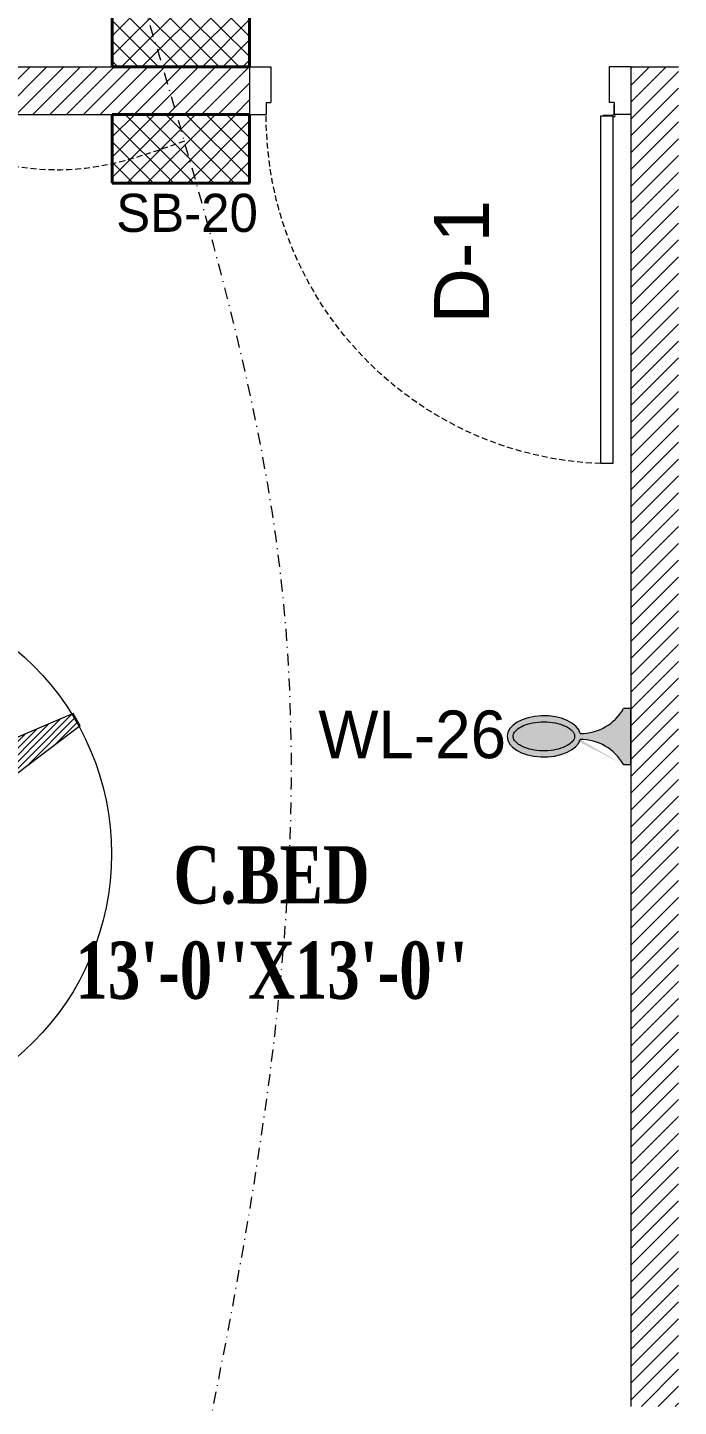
# Model space of a CAD drawing. Header units: inches. Extents: x 109699 to 44449955, y -10987 to 15824140.
# Drawn here: x 197865.4 to 197933.7, y -4168.5 to -4023.9 of the extents above; entities that cross this region are included whole.
import ezdxf

# ---------------------------------------------------------------- set-up
doc = ezdxf.new("R2010")
doc.units = ezdxf.units.IN
doc.header["$LTSCALE"] = 5
doc.header["$MEASUREMENT"] = 0
for name, pattern in [('DASHDOT', [1, 0.5, -0.25, 0, -0.25]), ('DASHED2', [0.375, 0.25, -0.125]), ('HIDDEN', [0.375, 0.25, -0.125])]:
    doc.linetypes.add(name, pattern=pattern)
doc.layers.get('0').update_dxf_attribs({"color": 123})
for name, color, linetype, lineweight in [('@NORMAL', 7, 'Continuous', 5), ('door', 8, 'Continuous', 9), ('E-CF-Ceiling-Fan', 30, 'Continuous', 13), ('E-Con-Point', 5, 'DASHED2', 13), ('E-SB-Switch-Board', 106, 'Continuous', 18), ('E-WL-Wall-Light', 232, 'Continuous', 15), ('SB', 1, 'DASHDOT', 20), ('WALL-1', 8, 'Continuous', 9)]:
    doc.layers.add(name, color=color, linetype=linetype, lineweight=lineweight)
doc.layers.add('FURNITUR', color=7, linetype='Continuous', lineweight=5, true_color=0xe8e8e8)
doc.layers.add('T', color=8, linetype='Continuous')
doc.styles.get("Standard").update_dxf_attribs({"font": 'times.ttf'})
doc.styles.add('style2', font='ARIALN.TTF', dxfattribs={"width": 0.75, "height": 3})
doc.styles.add('TEXT-3', font='arial.ttf')

# ---------------------------------------------------------------- blocks, each defined once
blk = doc.blocks.new('Door-40')
at = {"layer": 'door', "ltscale": 0.5}
for p, q in [((0, 40), (5, 40)), ((0, 40), (0, 37.75)), ((5, 40), (5, 38.24999999999636)), ((0, 37.75), (3.75, 37.75000000000364)), ((3.75, 38.24999999999636), (3.75, 37.75000000000364)), ((3.75, 38.24999999999636), (5, 38.24999999999636)), ((5.135000000002037, 2.913192669428099), (5.145000000004075, 2.913192669428099)), ((5.135000000002037, 1.885000000002037), (5.135000000002037, 2.913192669428099)), ((0, 0), (0, 2.25)), ((0, 2.25), (3.75, 2.249999999996362)), ((3.75, 1.750000000003638), (3.75, 2.249999999996362)), ((3.75, 1.750000000003638), (5, 1.750000000003638)), ((4.010000000002037, 1.760000000002037), (4.010000000002037, 1.75)), ((5.010000000002037, 1.760000000002037), (4.010000000002037, 1.760000000002037)), ((5, 1.750000000003638), (5.010400642058812, 1.750000000007276)), ((5, 0), (5, 1.750000000003638)), ((5.145000000004075, 1.895000000000437), (5.145000000004075, 1.884599357945262)), ((0, 0), (5, 0)), ((0, 0), (5, 0))]:
    blk.add_line(p, q, dxfattribs=at)
blk.add_lwpolyline([(41.625, 3.145000000000437), (5.145000000004075, 3.145000000000437), (5.145000000004075, 1.895000000000437), (41.625, 1.895000000000437)], close=True, dxfattribs=at)
blk.add_circle((5.135000000002037, 1.760000000002037), 0.1249999999999983, dxfattribs=at)
at = {"layer": 'door', "linetype": 'HIDDEN', "ltscale": 0.5}
blk.add_arc((5.156161382139544, 1.755015969829401), 36.49531813451388, 2.182731632980644, 90.24516611661387, dxfattribs=at)
blk = doc.blocks.new('A$C4DCB0E22')
h = blk.add_hatch()
h.set_pattern_fill('ANSI37', color=256, scale=15, angle=90.05046403147966, style=0)
h.set_pattern_definition([(135.0504640314797, (0, 0), (-1.324656962164393, -1.326992438783809), []), (225.0504640314796, (0, 0), (1.326992438783809, -1.324656962164393), [])])
h.paths.add_polyline_path([(0.0158499618895469, -4.176303718850249e-06), (-3.779117417224143e-06, 17.9999888419976), (8.999992730033242, 18.00791571250107), (9.015846471040199, 0.007922694199763214)])
at = {"lineweight": 40}
for p, q in [((-3.779117417224143e-06, 17.9999888419976), (8.999992730033242, 18.00791571250107)), ((0.0158499618895469, -4.176303718850249e-06), (-3.779117417224143e-06, 17.9999888419976)), ((9.015846471040199, 0.007922694199763214), (8.999992730033242, 18.00791571250107)), ((0.0158499618895469, -4.176303718850249e-06), (9.015846471040199, 0.007922694199763214))]:
    blk.add_line(p, q, dxfattribs=at)
blk = doc.blocks.new('1')
at = {"layer": 'E-CF-Ceiling-Fan', "linetype": 'ByBlock', "ltscale": 0.5}
h = blk.add_hatch(dxfattribs=at)
h.set_pattern_fill('ANSI31', color=256, scale=10)
h.set_pattern_definition([(45, (0, 0), (-0.8838834764831843, 0.8838834764831844), [])])
edge = h.paths.add_edge_path()
edge.add_line((209066.544903523, -13067.11685315647), (209064.6438415694, -13070.41407147769))
edge.add_line((209064.6438415694, -13070.41407147769), (209110.249472843, -13104.88204089217))
edge.add_ellipse((209112.0161950886, -13101.65334947437), major_axis=(2.602475337466696, 2.602475337466696), ratio=0.9999999999999906, start_angle=196.3127629962977, end_angle=268.2872464290007)
edge.add_line((209114.5397230216, -13104.33244681023), (209115.4849750511, -13102.69748638713))
edge.add_ellipse((209130.2442591997, -13106.24386666673), major_axis=(10.7334356491749, 10.7334356491749), ratio=0.9999999999981393, start_angle=88.44228272541869, end_angle=121.48902709430789, ccw=False)
edge.add_line((209119.806567247, -13095.22262044099), (209120.8528262952, -13093.41295266685))
edge.add_ellipse((209117.2719126632, -13092.56276837834), major_axis=(2.602475337466932, 2.602475337466932), ratio=0.9999999999995292, start_angle=301.6440633906456, end_angle=373.6185468234727)
edge.add_line((209119.1884486464, -13089.4206917419), (209066.544903523, -13067.11685315647))
edge = h.paths.add_edge_path()
edge.add_ellipse((209131.089283705, -13116.74145270932), major_axis=(2.633110768784475, 2.633110768784475), ratio=0.9999999999997597, start_angle=316.8297377331859, end_angle=387.8389618723904)
edge.add_line((209132.1880164829, -13113.18345735742), (209130.5488454061, -13113.22495130345))
edge.add_ellipse((209126.3035237661, -13098.2962790596), major_axis=(-10.97469841933177, 10.97469841933177), ratio=0.9999999999999191, start_angle=145.1951729281282, end_angle=150.8743574177565, ccw=False)
edge.add_ellipse((209126.3035237661, -13098.2962790596), major_axis=(-10.97469841933177, 10.97469841933177), ratio=0.9999999999999191, start_angle=122.4336804261327, end_angle=145.1951729281282, ccw=False)
edge.add_ellipse((209126.3035237661, -13098.2962790596), major_axis=(-10.97469841933177, 10.97469841933177), ratio=0.9999999999999191, start_angle=118.5749297277244, end_angle=122.4336804261327, ccw=False)
edge.add_line((209121.9149097344, -13113.18345735741), (209119.5749032555, -13113.18345735741))
edge.add_ellipse((209120.6314155011, -13116.70924926331), major_axis=(2.602635845509655, 2.602635845509654), ratio=0.9999999999987026, start_angle=61.6809744807266, end_angle=133.6503259141647)
edge.add_line((209116.9517537436, -13116.62255417043), (209123.9933819142, -13173.42733947012))
edge.add_line((209123.9933819142, -13173.42733947012), (209127.784032512, -13173.43690240765))
edge.add_line((209127.784032512, -13173.43690240765), (209134.8111659948, -13116.62255417052))
h.paths.add_polyline_path([(209119.8508739552, -13103.74154532349, 1), (209131.9120457831, -13103.74154532349, 1)])
edge = h.paths.add_edge_path()
edge.add_line((209187.3717421067, -13070.20410122277), (209185.4890127634, -13066.97304093389))
edge.add_line((209185.4890127634, -13066.97304093389), (209132.574471092, -13089.4206917419))
edge.add_ellipse((209134.4910070752, -13092.56276837834), major_axis=(-2.602475337469112, 2.602475337469112), ratio=0.9999999999994945, start_angle=-13.61854682341294, end_angle=58.35593660933898)
edge.add_line((209130.9100934432, -13093.41295266685), (209131.9563524914, -13095.22262044099))
edge.add_ellipse((209121.5186605386, -13106.24386666673), major_axis=(10.73343564915542, 10.73343564915542), ratio=0.999999999999095, start_angle=328.5109729056215, end_angle=361.55771727458557, ccw=False)
edge.add_line((209136.2779446873, -13102.69748638713), (209137.2231967167, -13104.33244681019))
edge.add_ellipse((209139.7467246498, -13101.65334947437), major_axis=(-2.602475337469201, 2.602475337469201), ratio=0.9999999999990601, start_angle=91.71275357099776, end_angle=163.2982999863874)
edge.add_line((209141.4914892536, -13104.89395933078), (209187.3717421067, -13070.20410122277))
at = {"layer": 'E-CF-Ceiling-Fan', "ltscale": 10}
for p, q in [((209064.6438415694, -13070.41407147769), (209066.544903523, -13067.11685315647)), ((209066.544903523, -13067.11685315647), (209119.1884486464, -13089.42069174189)), ((209185.4947354289, -13066.97061323832), (209132.574471092, -13089.42069174189)), ((209187.3717421067, -13070.20410122277), (209185.4890127634, -13066.97304093388)), ((209064.6438415694, -13070.41407147769), (209110.249472843, -13104.88204089212)), ((209187.3717421067, -13070.20410122277), (209141.4914892536, -13104.8939593308)), ((209119.8065672471, -13095.2226204409), (209120.8528262952, -13093.41295266684)), ((209131.9563524913, -13095.2226204409), (209130.9100934432, -13093.41295266684)), ((209120.0894197592, -13102.06218894969), (209118.0923406337, -13100.70875594979)), ((209121.1873655701, -13099.95559165538), (209119.1343670181, -13098.56426171081)), ((209130.5755541683, -13099.95559165538), (209132.6285527202, -13098.56426171081)), ((209131.6734999792, -13102.06218894969), (209133.6705791047, -13100.70875594979)), ((209114.5397230216, -13104.33244681025), (209115.484975051, -13102.69748638717)), ((209137.2231967167, -13104.33244681025), (209136.2779446873, -13102.69748638717)), ((209124.6292368371, -13109.64068966342), (209124.6292368371, -13112.08558296959)), ((209126.9897148455, -13109.6694233058), (209126.9897148455, -13112.08558296959)), ((209119.5749032554, -13113.18345735741), (209121.9149097344, -13113.18345735741)), ((209130.5488454059, -13113.22495130345), (209132.1880164829, -13113.18345735741)), ((209123.9933819142, -13173.42733947012), (209116.9517537436, -13116.62255417042)), ((209127.784032512, -13173.43690240765), (209134.8111659948, -13116.62255417039)), ((209127.784032512, -13173.43690240765), (209123.9933819142, -13173.42733947012))]:
    blk.add_line(p, q, dxfattribs=at)
for radius in [69.69809221428028, 6.030585913961706]:
    blk.add_circle((209125.8814598692, -13103.74154532349), radius, dxfattribs=at)
for centre, major_axis, ratio, start_param, end_param in [((209117.2719126632, -13092.56276837834), (2.602475337466931, 2.602475337466931), 0.9999999999995293, 5.264682075261256, 6.520873788586199), ((209134.4910070752, -13092.56276837834), (-2.602475337469112, 2.602475337469112), 0.9999999999994945, -0.2376884814055706, 1.018503231918061), ((209130.2442591997, -13106.24386666673), (10.7334356491749, 10.7334356491749), 0.9999999999981393, 1.543609031538261, 2.120383527840273), ((209122.7572162564, -13097.18760929776), (-2.740456939066795, 2.740456939066795), 0.9999999999999716, 0.4622372466417044, 1.148537865656782), ((209121.5186605386, -13106.24386666673), (10.73343564915542, 10.73343564915542), 0.999999999999095, 5.733598106132978, 6.310372602436297), ((209129.0057034835, -13097.18760929378), (-2.740456939069299, 2.740456939069299), 0.9999999999990347, 3.56385111362636, 4.25015173105463), ((209118.1560665238, -13104.58382336606), (2.740456939070688, 2.740456939070688), 0.9999999999982624, 0.801841786050358, 1.428905426830904), ((209133.6068532084, -13104.58382336598), (-2.740456939075534, 2.740456939075535), 0.999999999998016, -1.428905429243861, -0.8018417876198008), ((209112.0161950886, -13101.65334947437), (2.602475337466696, 2.602475337466696), 0.9999999999999905, 3.426304077972683, 4.682495791295461), ((209139.7467246498, -13101.65334947437), (-2.602475337469201, 2.602475337469201), 0.9999999999990602, 1.600689515884098, 2.85688122920773), ((209120.6314155011, -13116.70924926331), (2.602635845509655, 2.602635845509654), 0.9999999999987026, 1.076536090527279, 2.332638233565674), ((209126.3035237661, -13098.2962790596), (-10.97469841933177, 10.97469841933177), 0.999999999999919, 2.069522934069694, 2.63325429377058), ((209121.4571744064, -13109.85887499457), (-2.740456939059593, 2.740456939059593), 0.9999999999952948, 2.745104486731238, 3.314940694839574), ((209130.1617772753, -13109.85887499338), (2.740456939059473, 2.740456939059473), 0.9999999999984862, 2.968244612714574, 3.636223092052213), ((209131.089283705, -13116.74145270932), (2.633110768784475, 2.633110768784475), 0.9999999999997595, 5.52972209167421, 6.769066852189965)]:
    blk.add_ellipse(centre, major_axis=major_axis, ratio=ratio, start_param=start_param, end_param=end_param, dxfattribs=at)
blk = doc.blocks.new('E-W-LIGHT')
at = {"linetype": 'ByBlock', "ltscale": 0.5}
h = blk.add_hatch(color=256, dxfattribs=at)
h.dxf.hatch_style = 1
h.set_gradient(color1=(255, 255, 255), color2=(255, 255, 0), name='CYLINDER')
edge = h.paths.add_edge_path()
edge.add_spline(control_points=[(-96.71110423948552, 1.235367220396483), (-96.8976251288622, 1.235367220396483), (-97.08530367817384, 1.204590695443009), (-97.49532330615068, 1.060408411101338), (-97.71769888777162, 0.9452617532663472), (-98.18859363857634, 0.6007580769133996), (-98.4360601757027, 0.3712016227401077), (-98.9274233233457, -0.2076466389563343), (-99.17095937526851, -0.5565722783421756), (-99.79256403547286, -1.649000525487912), (-100.1403411294208, -2.496475964584042), (-100.6655547252501, -4.389078901701514), (-100.8435119435345, -5.433326140728264), (-100.996858843053, -7.577941591604359), (-100.9723680002039, -8.677864733885961), (-100.7253955626443, -10.7881619923927), (-100.5027117058065, -11.79805679996582), (-99.90205506231798, -13.59089832466863), (-99.52349327352754, -14.37265162368595), (-98.79708591162027, -15.46144462183512), (-98.46289770719719, -15.83531695936959), (-97.82402795464219, -16.37320808014224), (-97.52292902289115, -16.53708124557815), (-97.0332651008719, -16.69867335386745), (-96.83300356165012, -16.72444707740215), (-96.42760539585558, -16.70413243760904), (-96.21918910161975, -16.65733367471884), (-95.75858057275782, -16.45705756399432), (-95.50712660475898, -16.30138572900886), (-94.98330090317799, -15.85001415615693), (-94.71221849052682, -15.55449414506236), (-94.18744122004225, -14.82684639582039), (-93.93399672563008, -14.39521060388152), (-93.32240182252819, -13.09860869282319), (-93.0057716383552, -12.13470487732181), (-92.57508722519842, -10.03980369670334), (-92.46055768618565, -8.90959698224412), (-92.45565766659526, -6.646794607945969), (-92.56528275998282, -5.514732191470296), (-92.98715107886524, -3.412587944823316), (-93.29985699109132, -2.443281268231641), (-93.99092435031811, -0.9549615958549695), (-94.34810290115182, -0.3877643056552464), (-95.07582621573985, 0.4836147841888085), (-95.44374809115733, 0.7854262440646148), (-96.01798165069457, 1.105607693885873), (-96.24029005175481, 1.180327462172805), (-96.53763867025813, 1.228459302029147), (-96.62438560181026, 1.235367220396483), (-96.71110423948552, 1.235367220396483)], knot_values=[0, 0, 0, 0, 0.194197829587449, 0.194197829587449, 0.388395659174898, 0.388395659174898, 0.582593488762347, 0.582593488762347, 0.776791318349796, 0.776791318349796, 1.110216687407361, 1.110216687407361, 1.443642056464925, 1.443642056464925, 1.77706742552249, 1.77706742552249, 2.110492794580054, 2.110492794580054, 2.443918163637619, 2.443918163637619, 2.701496175378678, 2.701496175378678, 2.959074187119738, 2.959074187119738, 3.169612053741, 3.169612053741, 3.380149920362263, 3.380149920362263, 3.590687786983526, 3.590687786983526, 3.801225653604789, 3.801225653604789, 4.011763520226051, 4.011763520226051, 4.360140390670959, 4.360140390670959, 4.708517261115867, 4.708517261115867, 5.056894131560775, 5.056894131560775, 5.405271002005684, 5.405271002005684, 5.69307956715584, 5.69307956715584, 5.980888132305996, 5.980888132305996, 6.192897451070847, 6.192897451070847, 6.283185307179586, 6.283185307179586, 6.283185307179586, 6.283185307179586], degree=3, periodic=0)
at = {"layer": 'E-WL-Wall-Light', "linetype": 'ByBlock', "ltscale": 0.5}
h = blk.add_hatch(color=256, dxfattribs=at)
h.dxf.hatch_style = 1
edge = h.paths.add_edge_path()
edge.add_ellipse((-96.71110423948552, -7.740473765769313), major_axis=(0, 10.71660606041263), ratio=0.559300439547623, start_angle=187.7376784571124, end_angle=531.0374031504149)
edge.add_arc((-112.001170541625, -18.46997501720373), 14.35701343791298, -60.53601194170483, 0.5736542653427819, ccw=False)
edge.add_line((-104.9392941575301, -30.97012448799713), (-104.939294157532, -33.06572841662167))
edge.add_line((-104.939294157532, -33.06572841662167), (-88.60969415754215, -33.06572841666017))
edge.add_line((-88.60969415754215, -33.06572841666017), (-88.60969415754002, -30.97012448799946))
edge.add_arc((-81.54781777344922, -18.46997501720374), 14.35701343791298, 179.559619270027, 240.5360119417236, ccw=False)
edge = h.paths.add_edge_path(flags=16)
edge.add_spline(control_points=[(-96.71110423948552, 1.235367220396483), (-96.8976251288622, 1.235367220396483), (-97.08530367817384, 1.204590695443009), (-97.49532330615068, 1.060408411101338), (-97.71769888777162, 0.9452617532663472), (-98.18859363857634, 0.6007580769133996), (-98.4360601757027, 0.3712016227401077), (-98.9274233233457, -0.2076466389563343), (-99.17095937526851, -0.5565722783421756), (-99.79256403547286, -1.649000525487912), (-100.1403411294208, -2.496475964584042), (-100.6655547252501, -4.389078901701514), (-100.8435119435345, -5.433326140728264), (-100.996858843053, -7.577941591604359), (-100.9723680002039, -8.677864733885961), (-100.7253955626443, -10.7881619923927), (-100.5027117058065, -11.79805679996582), (-99.90205506231798, -13.59089832466863), (-99.52349327352754, -14.37265162368595), (-98.79708591162027, -15.46144462183512), (-98.46289770719719, -15.83531695936959), (-97.82402795464219, -16.37320808014224), (-97.52292902289115, -16.53708124557815), (-97.0332651008719, -16.69867335386745), (-96.83300356165012, -16.72444707740215), (-96.42760539585558, -16.70413243760904), (-96.21918910161975, -16.65733367471884), (-95.75858057275782, -16.45705756399432), (-95.50712660475898, -16.30138572900886), (-94.98330090317799, -15.85001415615693), (-94.71221849052682, -15.55449414506236), (-94.18744122004225, -14.82684639582039), (-93.93399672563008, -14.39521060388152), (-93.32240182252819, -13.09860869282319), (-93.0057716383552, -12.13470487732181), (-92.57508722519842, -10.03980369670334), (-92.46055768618565, -8.90959698224412), (-92.45565766659526, -6.646794607945969), (-92.56528275998282, -5.514732191470296), (-92.98715107886524, -3.412587944823316), (-93.29985699109132, -2.443281268231641), (-93.99092435031811, -0.9549615958549695), (-94.34810290115182, -0.3877643056552464), (-95.07582621573985, 0.4836147841888085), (-95.44374809115733, 0.7854262440646148), (-96.01798165069457, 1.105607693885873), (-96.24029005175481, 1.180327462172805), (-96.53763867025813, 1.228459302029147), (-96.62438560181026, 1.235367220396483), (-96.71110423948552, 1.235367220396483)], knot_values=[0, 0, 0, 0, 0.194197829587449, 0.194197829587449, 0.388395659174898, 0.388395659174898, 0.582593488762347, 0.582593488762347, 0.776791318349796, 0.776791318349796, 1.110216687407361, 1.110216687407361, 1.443642056464925, 1.443642056464925, 1.77706742552249, 1.77706742552249, 2.110492794580054, 2.110492794580054, 2.443918163637619, 2.443918163637619, 2.701496175378678, 2.701496175378678, 2.959074187119738, 2.959074187119738, 3.169612053741, 3.169612053741, 3.380149920362263, 3.380149920362263, 3.590687786983526, 3.590687786983526, 3.801225653604789, 3.801225653604789, 4.011763520226051, 4.011763520226051, 4.360140390670959, 4.360140390670959, 4.708517261115867, 4.708517261115867, 5.056894131560775, 5.056894131560775, 5.405271002005684, 5.405271002005684, 5.69307956715584, 5.69307956715584, 5.980888132305996, 5.980888132305996, 6.192897451070847, 6.192897451070847, 6.283185307179586, 6.283185307179586, 6.283185307179586, 6.283185307179586], degree=3, periodic=0)
for p, q in [((-104.9392941575301, -30.97012448799713), (-104.939294157532, -33.06572841662167)), ((-88.60969415754215, -33.06572841666017), (-88.60969415754002, -30.97012448803655)), ((-104.939294157532, -33.06572841662167), (-88.60969415754215, -33.06572841666017))]:
    blk.add_line(p, q)
at = {"linetype": 'ByBlock', "ltscale": 0.5}
for centre, start, end in [((-112.001170541625, -18.46997501720374), 299.4639880582952, 0.5736542653427851), ((-81.54781777344922, -18.46997501720374), 179.4263457346572, 240.5360119417045)]:
    blk.add_arc(centre, 14.35701343791298, start, end, dxfattribs=at)
blk.add_ellipse((-96.71110423948552, -7.740473765769313), major_axis=(0, 10.71660606041263), ratio=0.559300439547623, start_param=3.276640619127039, end_param=9.268351136215248, dxfattribs=at)
blk.add_open_spline([(-96.71110423948552, 1.235367220396483), (-96.8976251288622, 1.235367220396483), (-97.08530367817384, 1.204590695443009), (-97.49532330615068, 1.060408411101338), (-97.71769888777162, 0.9452617532663472), (-98.18859363857634, 0.6007580769133996), (-98.4360601757027, 0.3712016227401077), (-98.9274233233457, -0.2076466389563343), (-99.17095937526851, -0.5565722783421756), (-99.79256403547286, -1.649000525487912), (-100.1403411294208, -2.496475964584042), (-100.6655547252501, -4.389078901701514), (-100.8435119435345, -5.433326140728264), (-100.996858843053, -7.577941591604359), (-100.9723680002039, -8.677864733885961), (-100.7253955626443, -10.7881619923927), (-100.5027117058065, -11.79805679996582), (-99.90205506231798, -13.59089832466863), (-99.52349327352754, -14.37265162368595), (-98.79708591162027, -15.46144462183512), (-98.46289770719719, -15.83531695936959), (-97.82402795464219, -16.37320808014224), (-97.52292902289115, -16.53708124557815), (-97.0332651008719, -16.69867335386745), (-96.83300356165012, -16.72444707740215), (-96.42760539585558, -16.70413243760904), (-96.21918910161975, -16.65733367471884), (-95.75858057275782, -16.45705756399432), (-95.50712660475898, -16.30138572900886), (-94.98330090317799, -15.85001415615693), (-94.71221849052682, -15.55449414506236), (-94.18744122004225, -14.82684639582039), (-93.93399672563008, -14.39521060388152), (-93.32240182252819, -13.09860869282319), (-93.0057716383552, -12.13470487732181), (-92.57508722519842, -10.03980369670334), (-92.46055768618565, -8.90959698224412), (-92.45565766659526, -6.646794607945969), (-92.56528275998282, -5.514732191470296), (-92.98715107886524, -3.412587944823316), (-93.29985699109132, -2.443281268231641), (-93.99092435031811, -0.9549615958549695), (-94.34810290115182, -0.3877643056552464), (-95.07582621573985, 0.4836147841888085), (-95.44374809115733, 0.7854262440646148), (-96.01798165069457, 1.105607693885873), (-96.24029005175481, 1.180327462172805), (-96.53763867025813, 1.228459302029147), (-96.62438560181026, 1.235367220396483), (-96.71110423948552, 1.235367220396483)], degree=3, knots=[0, 0, 0, 0, 0.194197829587449, 0.194197829587449, 0.388395659174898, 0.388395659174898, 0.582593488762347, 0.582593488762347, 0.776791318349796, 0.776791318349796, 1.110216687407361, 1.110216687407361, 1.443642056464925, 1.443642056464925, 1.77706742552249, 1.77706742552249, 2.110492794580054, 2.110492794580054, 2.443918163637619, 2.443918163637619, 2.701496175378678, 2.701496175378678, 2.959074187119738, 2.959074187119738, 3.169612053741, 3.169612053741, 3.380149920362263, 3.380149920362263, 3.590687786983526, 3.590687786983526, 3.801225653604789, 3.801225653604789, 4.011763520226051, 4.011763520226051, 4.360140390670959, 4.360140390670959, 4.708517261115867, 4.708517261115867, 5.056894131560775, 5.056894131560775, 5.405271002005684, 5.405271002005684, 5.69307956715584, 5.69307956715584, 5.980888132305996, 5.980888132305996, 6.192897451070847, 6.192897451070847, 6.283185307179586, 6.283185307179586, 6.283185307179586, 6.283185307179586], dxfattribs=at)

msp = doc.modelspace()

# ---------------------------------------------------------------- hatches: boundary and pattern name
at = {"layer": '@NORMAL'}
h = msp.add_hatch(dxfattribs=at)
h.set_pattern_fill('ANSI31', scale=10, angle=-7.63333123551244e-14, style=0)
h.set_pattern_definition([(44.99999999999989, (143531.1669110334, 2531124.419676169), (-0.8838834764831833, 0.8838834764831855), [])])
h.paths.add_polyline_path([(197888.6723423538, -4028.007721900269), (197772.355601651, -4028.007487029097), (197772.355601651, -3912.423710079192), (197767.3551385665, -3912.423710079192), (197767.3551385665, -4168.507428801413), (197772.3559599623, -4168.507428801413), (197772.3559599623, -4033.007487029097), (197888.6723423538, -4033.007721900269)])
h = msp.add_hatch(dxfattribs=at)
h.set_pattern_fill('ANSI31', scale=10, angle=-7.63333123551244e-14, style=0)
h.set_pattern_definition([(44.99999999999989, (143784.7183379244, 2531118.532228567), (-0.8838834764831833, 0.8838834764831855), [])])
h.paths.add_polyline_path([(197933.672355105, -4028.007487029097), (197928.672355105, -4028.007487029097), (197928.672355105, -4168.507428801413), (197933.672355105, -4168.507428801413)])

# ---------------------------------------------------------------- linework, layer by layer
at = {"layer": 'E-Con-Point', "ltscale": 0.5}
for points in [[(197881.8357134167, -4035.807421842273), (197868.873674508, -4038.847830742798, 0.9946472506889508), (197835.3805416719, -4035.79296451187, 0.1632158499592506), (197837.2414237506, -4060.989523868531, -0.02144757909902495), (197853.5948316415, -4081.008161641475, 0.005765135350129076), (197847.0324357122, -4110.560086767218, -0.02144757909902495), (197781.4755043192, -4098.234391501846, 0.1364798966542367)], [(197881.2644607783, -4186.028690765797), (197864.796875, -4176.5), (197806.5773434423, -4177.787361460378), (197806.576804842, -4226.172867511348, 0.1715806327921996)]]:
    msp.add_spline(points, degree=3, dxfattribs=at)
at = {"layer": 'SB', "ltscale": 0.5}
for points in [[(197881.2644607783, -4186.028690765797), (197891.8199864449, -4080.199614006546), (197881.8357134167, -4035.807421842273), (197841.7655084135, -3904.515938993271), (197801.9862207855, -3805.549522001664), (197663.9766229787, -3767.080870901016, 1.357551479428487)], [(197980.0878817234, -4185.083061786114), (197978.4243535664, -4143.988326652499), (197966.3155351148, -4108.438481427784), (197980.8807668286, -4040.216146375065, 0.291434139944613), (197915.2544462807, -3991.310191272347), (197845.8532069354, -3839.400657011567, -0.06870740550734084), (197663.9766229787, -3767.080870901016, 1.357551479428487)]]:
    msp.add_spline(points, degree=3, dxfattribs=at)
at = {"layer": 'WALL-1'}
for p, q in [((197772.355601651, -4028.007487029097, 0.1632158499592506), (197888.6723423538, -4028.007487029097, 0.1632158499592506)), ((197888.6723423538, -4028.007487029097, 0.2632156081641419), (197888.6723423538, -4033.007487029097, 0.2632156081641419)), ((197888.6723423538, -4028.007487029097, 0.2632156081641419), (197888.6723423538, -4033.007487029097, 0.2632156081641419)), ((197888.6723423538, -4028.007487029097, 0.3632156081641433), (197888.6723423538, -4033.007487029097, 0.3632156081641433)), ((197928.6723423538, -4028.007487029097, -0.008565860055419702), (197933.6723423538, -4028.007487029097, -0.008565860055419702)), ((197928.672355105, -4028.007487029097, 0.2632158499592521), (197928.672355105, -4168.507428801413, 0.2632158499592734)), ((197772.3556144024, -4033.007487029097, 0.1632158499592506), (197888.6723423538, -4033.007487029097, 0.1632158499592506))]:
    msp.add_line(p, q, dxfattribs=at)

# ---------------------------------------------------------------- block references
at = {"layer": '@NORMAL', "xscale": -1, "rotation": 90}
msp.add_blockref('Door-40', (197928.6723423539, -4028.007721900269, 0.2632156081641384), dxfattribs=at)
at = {"layer": 'E-SB-Switch-Board', "xscale": 0.8002315484918654, "yscale": 0.8002315484918654, "zscale": 0.8002315484918654, "rotation": 270}
for p in [(197874.261840078, -4020.805408910327, 0.1632158499592506), (197874.2681834099, -4033.007724924438, 0.2632156081641384)]:
    msp.add_blockref('A$C4DCB0E22', p, dxfattribs=at)
at = {"layer": 'E-WL-Wall-Light', "xscale": 0.3601041968213394, "yscale": 0.3601041968213394, "zscale": 0.3601041968213394, "rotation": 89.99999999999997}
msp.add_blockref('E-W-LIGHT', (197916.7652475312, -4063.408556423864, 0.2632158499592627), dxfattribs=at)
at = {"layer": 'FURNITUR', "xscale": 0.4, "yscale": 0.4, "zscale": 0.4}
msp.add_blockref('1', (114195.9572730308, 1130.936531362177, 0.7374514697918428), dxfattribs=at)

# ---------------------------------------------------------------- texts
at = {"layer": '@NORMAL', "insert": (197913.7990480836, -4041.978195401634, 0.2632156081641384), "char_height": 4.8, "width": 80.40303804183776, "attachment_point": 9, "rotation": 89.99999999999996, "style": 'TEXT-3'}
msp.add_mtext('{\\H1.2x;D-1}', dxfattribs=at)
at = {"layer": 'E-SB-Switch-Board', "insert": (197874.6857199928, -4041.337663307774, -0.1761060898626958), "char_height": 4, "width": 24.08470202641911, "attachment_point": 1}
msp.add_mtext('{\\fCentury Gothic|b0|i0|c0|p34;SB-20}', dxfattribs=at)
at = {"layer": 'E-WL-Wall-Light', "insert": (197895.8937468243, -4095.527182626553, 0.2632158499592627), "char_height": 5, "width": 24.08470202641911, "attachment_point": 1}
msp.add_mtext('{\\fCentury Gothic|b0|i0|c0|p34;WL-26}', dxfattribs=at)
at = {"layer": 'T', "lineweight": 35, "insert": (197890.9843043094, -4125.851326986476, 0.0857903163960998), "char_height": 6, "width": 44.92537410357909, "attachment_point": 8, "style": 'style2'}
msp.add_mtext("{\\fRomantic|b1|i0|c2|p2;C.BED\\P13'-0''X13'-0''}", dxfattribs=at)

doc.saveas('drawing.dxf')
